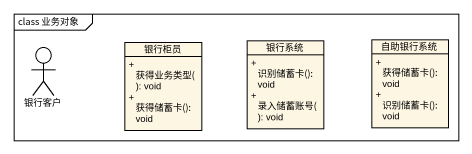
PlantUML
@startuml
mainframe class 业务对象
allowmixing
hide circle
hide empty members
skinparam classAttributeIconSize 0
actor 银行客户
class 银行柜员 {
  + 获得业务类型(): void
  + 获得储蓄卡(): void
}
class 银行系统 {
  + 识别储蓄卡(): void
  + 录入储蓄账号(): void
}
class 自助银行系统 {
  + 获得储蓄卡(): void
  + 识别储蓄卡(): void
}
@enduml
